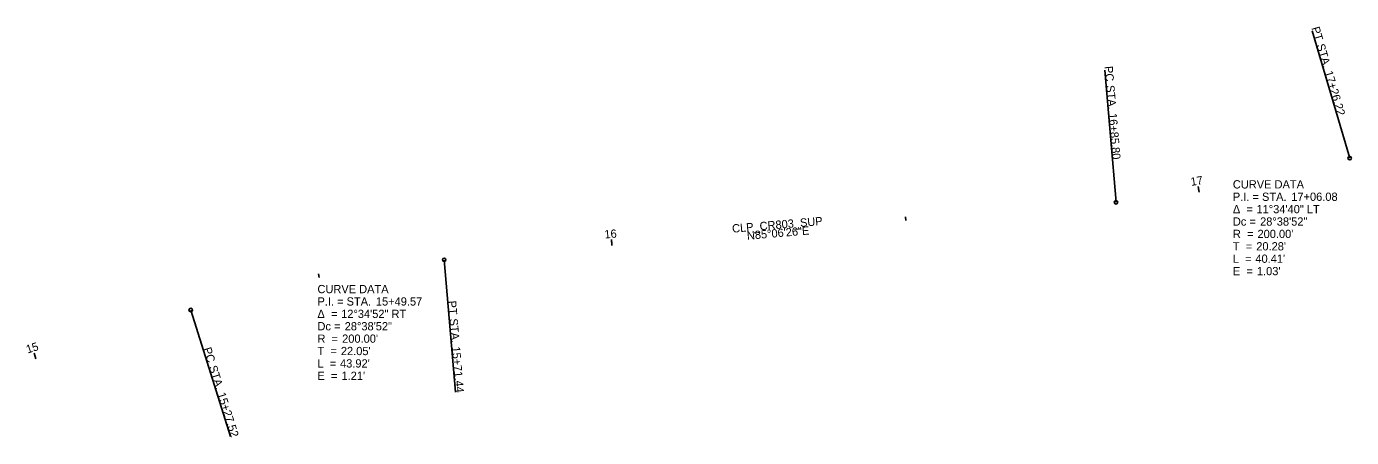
# Model space of a CAD drawing. Extents: x 1984146 to 1988426, y 752369 to 752822.
# Drawn here: x 1984442.8 to 1984667.5, y 752565.5 to 752635.1 of the extents above; entities that cross this region are included whole.
import ezdxf

# ---------------------------------------------------------------- set-up
doc = ezdxf.new("R2010")
doc.units = 0
for name, color, linetype in [('_CIVIL_CONSTRUCTION', 7, 'Continuous'), ('DR_P_Ditch', 7, 'Continuous'), ('DR_P_Drainage_Area', 7, 'Continuous'), ('DR_P_Flood_Boundary', 7, 'Continuous'), ('DR_P_Storm_Sewer', 7, 'Continuous'), ('DT_X_Island', 7, 'Continuous'), ('MD_P_Intersection_MatchLine', 7, 'Continuous'), ('PV_P_Bikeway', 7, 'Continuous'), ('PV_X_COP', 7, 'Continuous'), ('PV_X_EOP', 7, 'Continuous'), ('PV_X_Shoulder', 7, 'Continuous'), ('SC_Scratch1', 7, 'Continuous'), ('SC_Scratch2', 7, 'Continuous'), ('SC_Scratch3', 7, 'Continuous'), ('SC_Scratch4', 7, 'Continuous')]:
    doc.layers.add(name, color=color, linetype=linetype)

msp = doc.modelspace()

# ---------------------------------------------------------------- linework, layer by layer
at = {"layer": 'DR_P_Ditch'}
for p, q in [((1984641.68, 752607.03), (1984641.59, 752607.62)), ((1984542.1, 752598), (1984542.05, 752598.6)), ((1984444.39, 752578.8), (1984444.09, 752579.75))]:
    msp.add_line(p, q, dxfattribs=at)
at = {"layer": 'DR_P_Drainage_Area'}
for p, q in [((1984641.68, 752607.03), (1984641.52, 752608.02)), ((1984591.92, 752602.26), (1984591.87, 752602.86)), ((1984542.1, 752598), (1984542.01, 752598.99)), ((1984492.42, 752592.59), (1984492.3, 752593.18)), ((1984444.39, 752578.8), (1984444.09, 752579.75))]:
    msp.add_line(p, q, dxfattribs=at)
at = {"layer": 'DR_P_Storm_Sewer'}
for p, q in [((1984667.23, 752612.79), (1984660.85, 752634.37)), ((1984627.59, 752605.32), (1984625.67, 752627.73)), ((1984513.64, 752595.56), (1984515.56, 752573.14)), ((1984470.65, 752587.06), (1984477.4, 752565.6))]:
    msp.add_line(p, q, dxfattribs=at)
for centre in [(1984667.23, 752612.79), (1984627.59, 752605.32), (1984513.64, 752595.56), (1984470.65, 752587.06)]:
    msp.add_circle(centre, 0.3, dxfattribs=at)
at = {"layer": 'DT_X_Island'}
for p, q in [((1984667.23, 752612.79), (1984660.85, 752634.37)), ((1984627.59, 752605.32), (1984625.67, 752627.73)), ((1984513.64, 752595.56), (1984515.56, 752573.14)), ((1984470.65, 752587.06), (1984477.4, 752565.6))]:
    msp.add_line(p, q, dxfattribs=at)
for centre in [(1984667.23, 752612.79), (1984627.59, 752605.32), (1984513.64, 752595.56), (1984470.65, 752587.06)]:
    msp.add_circle(centre, 0.3, dxfattribs=at)
at = {"layer": 'MD_P_Intersection_MatchLine'}
msp.add_line((1984444.39, 752578.8), (1984444.21, 752579.37), dxfattribs=at)
at = {"layer": 'PV_X_COP'}
for p, q in [((1984667.23, 752612.79), (1984660.85, 752634.37)), ((1984627.59, 752605.32), (1984625.67, 752627.73)), ((1984513.64, 752595.56), (1984515.56, 752573.14)), ((1984470.65, 752587.06), (1984477.4, 752565.6))]:
    msp.add_line(p, q, dxfattribs=at)
for centre in [(1984667.23, 752612.79), (1984627.59, 752605.32), (1984513.64, 752595.56), (1984470.65, 752587.06)]:
    msp.add_circle(centre, 0.3, dxfattribs=at)

# ---------------------------------------------------------------- texts
at = {"layer": '_CIVIL_CONSTRUCTION'}
for s, p in [('CURVE DATA', (1984647.41, 752607.66)), ('P.I. = STA. ', (1984647.41, 752605.56)), ('17+06.08', (1984657.32, 752605.56)), ('Δ  = ', (1984647.41, 752603.46)), ('11°34\'40" LT', (1984651.42, 752603.46)), ('Dc = ', (1984647.41, 752601.36)), ('28°38\'52"', (1984652.03, 752601.36)), ('R  = ', (1984647.41, 752599.26)), ("200.00'", (1984651.59, 752599.26)), ('T  = ', (1984647.41, 752597.16)), ("20.28'", (1984651.38, 752597.16)), ('L  = ', (1984647.41, 752595.06)), ("40.41'", (1984651.23, 752595.06)), ('E  = ', (1984647.41, 752592.96)), ("1.03'", (1984651.49, 752592.96)), ('CURVE DATA', (1984492.14, 752589.91)), ('P.I. = STA. ', (1984492.14, 752587.81)), ('15+49.57', (1984502.05, 752587.81)), ('Δ  = ', (1984492.14, 752585.71)), ('12°34\'52" RT', (1984496.16, 752585.71)), ('Dc = ', (1984492.14, 752583.61)), ('28°38\'52"', (1984496.76, 752583.61)), ('R  = ', (1984492.14, 752581.51)), ("200.00'", (1984496.33, 752581.51)), ('T  = ', (1984492.14, 752579.41)), ("22.05'", (1984496.11, 752579.41)), ('L  = ', (1984492.14, 752577.31)), ("43.92'", (1984495.97, 752577.31)), ('E  = ', (1984492.14, 752575.21)), ("1.21'", (1984496.22, 752575.21))]:
    msp.add_text(s, height=1.4, dxfattribs=at).set_placement(p)
at = {"layer": 'DR_P_Ditch'}
msp.add_text('15', height=1.4, rotation=17.4737, dxfattribs=at).set_placement((1984442.97, 752579.68))
at = {"layer": 'DR_P_Drainage_Area'}
for s, rotation, p in [('17', 8.9603, (1984640.35, 752608.09)), ('16', 4.8927, (1984540.87, 752599.17)), ('15', 17.4737, (1984442.97, 752579.68))]:
    msp.add_text(s, height=1.4, rotation=rotation, dxfattribs=at).set_placement(p)
at = {"layer": 'DR_P_Flood_Boundary'}
msp.add_text('N85°06\'26"E', height=1.4, rotation=4.8927, dxfattribs=at).set_placement((1984565.04, 752598.96))
at = {"layer": 'DR_P_Storm_Sewer'}
for s, rotation, p in [('PT', 286.4705, (1984660.73, 752634.86)), (' STA. ', 286.4705, (1984661.44, 752632.46)), ('PC', 274.8927, (1984625.64, 752628.35)), ('17+26.22', 286.4705, (1984662.94, 752627.39)), (' STA. ', 274.8927, (1984625.87, 752625.64)), ('16+85.80', 274.8927, (1984626.32, 752620.37)), ('PT', 274.8927, (1984514.26, 752588.58)), (' STA. ', 274.8927, (1984514.48, 752586.09)), ('PC', 287.4737, (1984472.74, 752580.5)), ('15+71.44', 274.8927, (1984514.93, 752580.82)), (' STA. ', 287.4737, (1984473.55, 752577.91)), ('15+27.52', 287.4737, (1984475.14, 752572.86))]:
    msp.add_text(s, height=1.4, rotation=rotation, dxfattribs=at).set_placement(p)
at = {"layer": 'DT_X_Island'}
for s, rotation, p in [('PT', 286.4705, (1984660.73, 752634.86)), (' STA. ', 286.4705, (1984661.44, 752632.46)), ('PC', 274.8927, (1984625.64, 752628.35)), ('17+26.22', 286.4705, (1984662.94, 752627.39)), (' STA. ', 274.8927, (1984625.87, 752625.64)), ('16+85.80', 274.8927, (1984626.32, 752620.37)), ('PT', 274.8927, (1984514.26, 752588.58)), (' STA. ', 274.8927, (1984514.48, 752586.09)), ('PC', 287.4737, (1984472.74, 752580.5)), ('15+71.44', 274.8927, (1984514.93, 752580.82)), (' STA. ', 287.4737, (1984473.55, 752577.91)), ('15+27.52', 287.4737, (1984475.14, 752572.86))]:
    msp.add_text(s, height=1.4, rotation=rotation, dxfattribs=at).set_placement(p)
at = {"layer": 'PV_P_Bikeway'}
msp.add_text('CLP_CR803_SUP', height=1.4, rotation=4.8927, dxfattribs=at).set_placement((1984562.53, 752600.16))
at = {"layer": 'PV_X_COP'}
for s, rotation, p in [('PT', 286.4705, (1984660.73, 752634.86)), (' STA. ', 286.4705, (1984661.44, 752632.46)), ('PC', 274.8927, (1984625.64, 752628.35)), ('17+26.22', 286.4705, (1984662.94, 752627.39)), (' STA. ', 274.8927, (1984625.87, 752625.64)), ('16+85.80', 274.8927, (1984626.32, 752620.37)), ('PT', 274.8927, (1984514.26, 752588.58)), (' STA. ', 274.8927, (1984514.48, 752586.09)), ('PC', 287.4737, (1984472.74, 752580.5)), ('15+71.44', 274.8927, (1984514.93, 752580.82)), (' STA. ', 287.4737, (1984473.55, 752577.91)), ('15+27.52', 287.4737, (1984475.14, 752572.86))]:
    msp.add_text(s, height=1.4, rotation=rotation, dxfattribs=at).set_placement(p)
at = {"layer": 'PV_X_EOP'}
msp.add_text('CLP_CR803_SUP', height=1.4, rotation=4.8927, dxfattribs=at).set_placement((1984562.53, 752600.16))
at = {"layer": 'PV_X_Shoulder'}
for s, p in [('CURVE DATA', (1984647.41, 752607.66)), ('P.I. = STA. ', (1984647.41, 752605.56)), ('17+06.08', (1984657.32, 752605.56)), ('Δ  = ', (1984647.41, 752603.46)), ('11°34\'40" LT', (1984651.42, 752603.46)), ('Dc = ', (1984647.41, 752601.36)), ('28°38\'52"', (1984652.03, 752601.36)), ('R  = ', (1984647.41, 752599.26)), ("200.00'", (1984651.59, 752599.26)), ('T  = ', (1984647.41, 752597.16)), ("20.28'", (1984651.38, 752597.16)), ('L  = ', (1984647.41, 752595.06)), ("40.41'", (1984651.23, 752595.06)), ('E  = ', (1984647.41, 752592.96)), ("1.03'", (1984651.49, 752592.96)), ('CURVE DATA', (1984492.14, 752589.91)), ('P.I. = STA. ', (1984492.14, 752587.81)), ('15+49.57', (1984502.05, 752587.81)), ('Δ  = ', (1984492.14, 752585.71)), ('12°34\'52" RT', (1984496.16, 752585.71)), ('Dc = ', (1984492.14, 752583.61)), ('28°38\'52"', (1984496.76, 752583.61)), ('R  = ', (1984492.14, 752581.51)), ("200.00'", (1984496.33, 752581.51)), ('T  = ', (1984492.14, 752579.41)), ("22.05'", (1984496.11, 752579.41)), ('L  = ', (1984492.14, 752577.31)), ("43.92'", (1984495.97, 752577.31)), ('E  = ', (1984492.14, 752575.21)), ("1.21'", (1984496.22, 752575.21))]:
    msp.add_text(s, height=1.4, dxfattribs=at).set_placement(p)
at = {"layer": 'SC_Scratch1'}
for s, p in [('CURVE DATA', (1984647.41, 752607.66)), ('P.I. = STA. ', (1984647.41, 752605.56)), ('17+06.08', (1984657.32, 752605.56)), ('Δ  = ', (1984647.41, 752603.46)), ('11°34\'40" LT', (1984651.42, 752603.46)), ('Dc = ', (1984647.41, 752601.36)), ('28°38\'52"', (1984652.03, 752601.36)), ('R  = ', (1984647.41, 752599.26)), ("200.00'", (1984651.59, 752599.26)), ('T  = ', (1984647.41, 752597.16)), ("20.28'", (1984651.38, 752597.16)), ('L  = ', (1984647.41, 752595.06)), ("40.41'", (1984651.23, 752595.06)), ('E  = ', (1984647.41, 752592.96)), ("1.03'", (1984651.49, 752592.96)), ('CURVE DATA', (1984492.14, 752589.91)), ('P.I. = STA. ', (1984492.14, 752587.81)), ('15+49.57', (1984502.05, 752587.81)), ('Δ  = ', (1984492.14, 752585.71)), ('12°34\'52" RT', (1984496.16, 752585.71)), ('Dc = ', (1984492.14, 752583.61)), ('28°38\'52"', (1984496.76, 752583.61)), ('R  = ', (1984492.14, 752581.51)), ("200.00'", (1984496.33, 752581.51)), ('T  = ', (1984492.14, 752579.41)), ("22.05'", (1984496.11, 752579.41)), ('L  = ', (1984492.14, 752577.31)), ("43.92'", (1984495.97, 752577.31)), ('E  = ', (1984492.14, 752575.21)), ("1.21'", (1984496.22, 752575.21))]:
    msp.add_text(s, height=1.4, dxfattribs=at).set_placement(p)
at = {"layer": 'SC_Scratch2'}
msp.add_text('N85°06\'26"E', height=1.4, rotation=4.8927, dxfattribs=at).set_placement((1984565.04, 752598.96))
at = {"layer": 'SC_Scratch3'}
msp.add_text('N85°06\'26"E', height=1.4, rotation=4.8927, dxfattribs=at).set_placement((1984565.04, 752598.96))
at = {"layer": 'SC_Scratch4'}
msp.add_text('CLP_CR803_SUP', height=1.4, rotation=4.8927, dxfattribs=at).set_placement((1984562.53, 752600.16))

doc.saveas('drawing.dxf')
